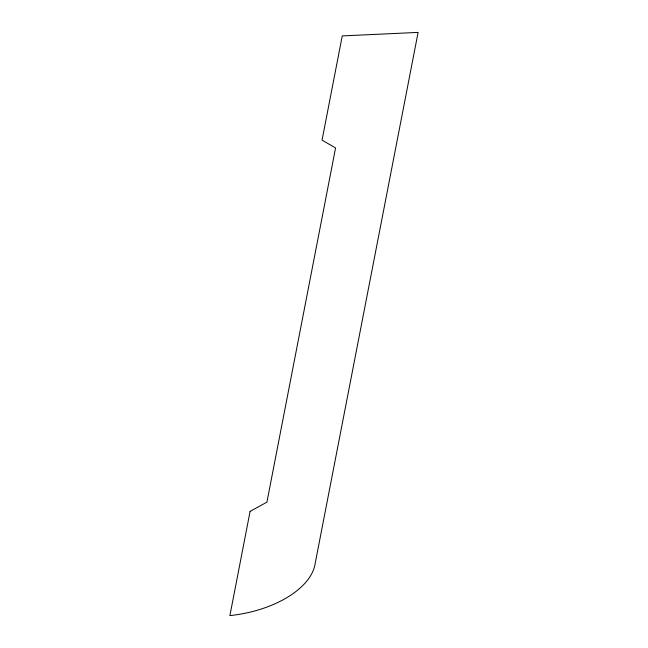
<?xml version="1.0" encoding="UTF-8"?>
<svg xmlns="http://www.w3.org/2000/svg" width="648" height="648" viewBox="0 0 648 648"><rect width="100%" height="100%" fill="white"/><g stroke="black" fill="none" stroke-linecap="round" stroke-linejoin="round"><path stroke-width="0.97" d="M250.096 511.377L229.894 615.6A86.127 46.656 -8.6 0 0 315.244 563.08L418.106 32.4L342.257 35.907L322.056 140.122L335.575 147.947L266.919 502.151L250.096 511.377"/></g></svg>
